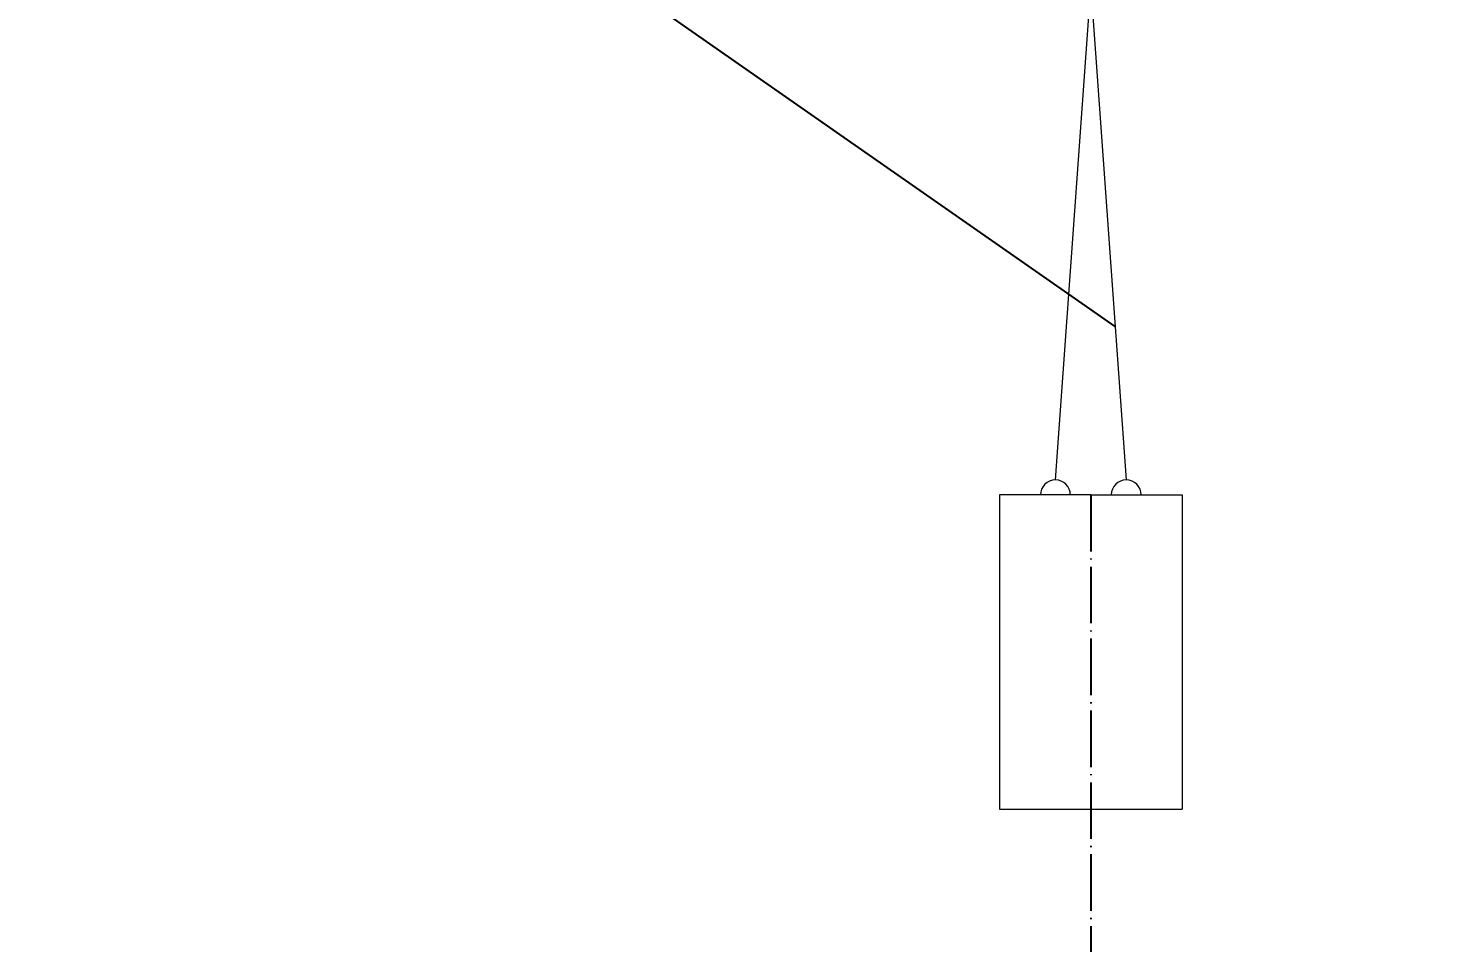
# Model space of a CAD drawing. Header units: millimetres. Extents: x 302528 to 620428, y -80391 to 59551.
# Drawn here: x 474435 to 483366, y 8473 to 14296 of the extents above; entities that cross this region are included whole.
import ezdxf

# ---------------------------------------------------------------- set-up
doc = ezdxf.new("R2010")
doc.units = ezdxf.units.MM
doc.header["$MEASUREMENT"] = 0
doc.linetypes.add('ACAD_ISO04W100', pattern=[30.5, 24, -3, 0.5, -3])
doc.linetypes.add('CENTER2', pattern=[28.575, 19.05, -3.175, 3.175, -3.175])
doc.layers.add('1оси-мое', color=1, linetype='CENTER2')
doc.layers.add('Размеры', color=252, linetype='Continuous', lineweight=9)
doc.styles.get("Standard").update_dxf_attribs({"font": 'isocpeui.ttf', "height": 300})
doc.styles.add('Италик', font='isocpeui.ttf')
doc.dimstyles.new('1-100', dxfattribs={"dimscale": 100, "dimtxt": 3, "dimasz": 2.5, "dimexe": 1.25, "dimexo": 0.625, "dimtad": 1, "dimdec": 0, "dimrnd": 5, "dimtxsty": 'Standard', "dimblk": 'ARCHTICK', "dimcen": 2.5, "dimadec": 0, "dimazin": 0, "dimtfac": 1, "dimtdec": 0, "dimtmove": 1, "dimatfit": 2, "dimfxl": 1, "dimarcsym": 0})

# ---------------------------------------------------------------- blocks, each defined once
blk = doc.blocks.new('_ArchTick')
at = {"color": 0, "const_width": 0.15}
blk.add_lwpolyline([(-0.5, -0.5), (0.5, 0.5)], dxfattribs=at)
blk = doc.blocks.new('*D345')
at = {"color": 0, "linetype": 'ByBlock', "lineweight": -2, "transparency": 16777216}
for p, q in [((494931.2, 36572.8), (495551.6, 35872.7)), ((490945.3, 31958.4), (495468.7, 35966.2)), ((490407.8, 32565), (491028.2, 31864.8))]:
    blk.add_line(p, q, dxfattribs=at)
at = {"layer": 'Defpoints', "color": 0, "linetype": 'ByBlock', "lineweight": 9, "transparency": 16777216}
for p in [(494889.8, 36619.6), (495468.7, 35966.2), (490366.4, 32611.8)]:
    blk.add_point(p, dxfattribs=at)
at = {"color": 0, "linetype": 'ByBlock', "lineweight": -2, "transparency": 16777216, "xscale": 250, "yscale": 250, "zscale": 250}
for p, rotation in [((495468.7, 35966.2), 41.5417763354136), ((490945.3, 31958.4), 221.5417763354136)]:
    blk.add_blockref('_ArchTick', p, dxfattribs=dict(at, rotation=rotation))
at = {"color": 0, "linetype": 'ByBlock', "lineweight": 9, "transparency": 16777216, "insert": (493082.6, 34102.6), "char_height": 300, "width": 73704.545, "attachment_point": 5, "rotation": 41.54178, "style": 'Италик'}
blk.add_mtext('{\\fISOCPEUR|b0|i0|c204|p34;\\H0.83333x;1200}', dxfattribs=at)

msp = doc.modelspace()

# ---------------------------------------------------------------- linework, layer by layer
msp.add_lwpolyline([(481350.848, 12397.093), (471545.054, 19239.666), (460232.075, 19239.666)])
at = {"layer": '1оси-мое', "linetype": 'ACAD_ISO04W100', "ltscale": 15}
msp.add_lwpolyline([(481196.091, 11325.311), (481196.091, 5255.478)], dxfattribs=at)
at = {"layer": 'Размеры', "color": 0}
for p, q in [((480970.701, 11420.234), (481196.091, 14537.376)), ((481196.091, 14537.376), (481421.481, 11420.234)), ((480615.274, 11325.311), (480615.274, 9323.843)), ((481196.091, 11325.311), (480615.274, 11325.311)), ((481196.091, 11325.311), (481776.909, 11325.311)), ((481776.909, 11325.311), (481776.909, 9323.843)), ((480615.274, 9323.843), (481776.909, 9323.843))]:
    msp.add_line(p, q, dxfattribs=at)
for centre in [(480970.701, 11325.311), (481421.481, 11325.311)]:
    msp.add_arc(centre, 94.923, 0, 180, dxfattribs=at)

# ---------------------------------------------------------------- dimensions: what is measured, and where the dimension line sits
at = {"color": 0, "linetype": 'ByBlock', "lineweight": 9}
dim = msp.add_aligned_dim(p1=(490366.365, 32611.761), p2=(494889.766, 36619.612), distance=-872.962, text='{\\fISOCPEUR|b0|i0|c204|p34;\\H0.83333x;1200}', dimstyle='1-100', override={"dimtxsty": 'Италик'}, dxfattribs=at)
dim.commit()
dim.dimension.update_dxf_attribs({"geometry": '*D345', "text_midpoint": (493082.641, 34102.636)})

doc.saveas('drawing.dxf')
